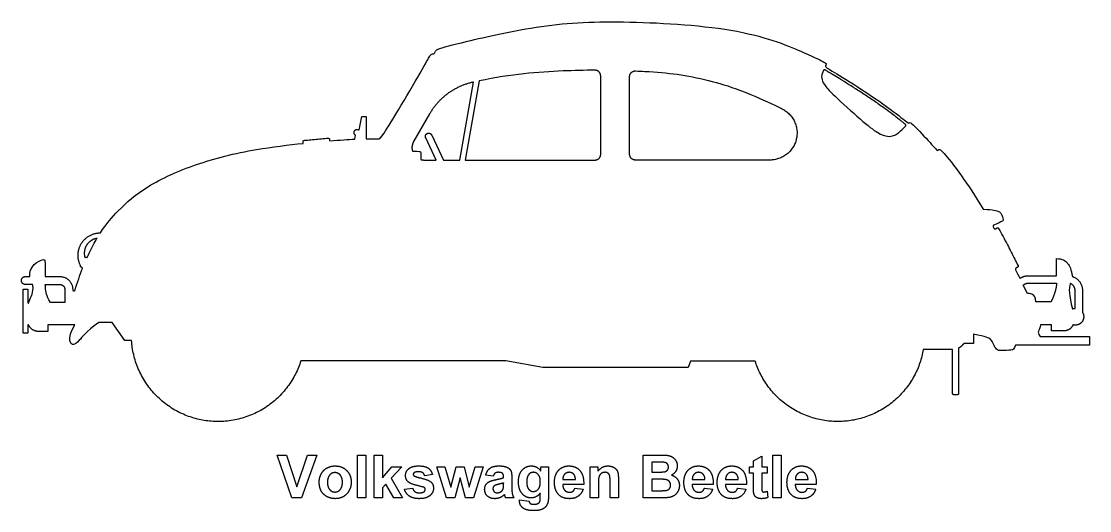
# Model space of a CAD drawing. Header units: millimetres. Extents: x -155 to 163, y -128 to 149.
# Drawn here: x 15.9 to 83.6, y -39.5 to -8.4 of the extents above; entities that cross this region are included whole.
import ezdxf

# ---------------------------------------------------------------- set-up
doc = ezdxf.new("R2010")
doc.units = ezdxf.units.MM
doc.header["$MEASUREMENT"] = 0
doc.layers.add('Layer 03', color=5, linetype='Continuous')

msp = doc.modelspace()

# ---------------------------------------------------------------- linework, layer by layer
at = {"layer": 'Layer 03'}
for p, q in [((52.62, -16.865), (52.62, -11.898)), ((54.454, -16.865), (54.454, -11.94)), ((43.69, -17.228), (44.561, -12.286)), ((44.918, -12.21), (44.033, -17.228)), ((37.318, -15.321), (37.494, -14.467)), ((37.494, -14.467), (37.757, -14.467)), ((37.757, -14.467), (37.757, -15.884)), ((41.781, -14.301), (40.767, -16.058)), ((33.771, -16.173), (33.759, -16.065)), ((35.429, -15.907), (35.438, -16.015)), ((37.035, -15.902), (37.082, -15.66)), ((42.188, -17.228), (41.532, -15.821)), ((41.912, -15.644), (42.651, -17.228)), ((41.442, -17.228), (42.188, -17.228)), ((42.651, -17.228), (43.69, -17.228)), ((44.033, -17.228), (52.257, -17.228)), ((63.348, -17.228), (54.817, -17.228)), ((77.639, -21.581), (77.732, -21.53)), ((20.045, -23.389), (20.085, -23.412)), ((81.505, -24.562), (81.505, -23.481)), ((19.796, -24.088), (19.683, -24.01)), ((79.034, -24.031), (78.94, -24.079)), ((16.165, -24.617), (16.459, -24.617)), ((17.422, -24.617), (18.362, -24.617)), ((79.177, -24.721), (79.183, -24.733)), ((79.72, -24.562), (81.505, -24.562)), ((79.72, -25.03), (81.505, -25.03)), ((16.029, -28.201), (16.029, -25.42)), ((16.029, -25.42), (16.322, -25.42)), ((16.624, -25.119), (16.165, -25.119)), ((16.322, -25.42), (16.322, -26.266)), ((17.43, -25.119), (18.362, -25.119)), ((18.664, -25.422), (18.664, -26.255)), ((19.166, -25.422), (19.166, -25.441)), ((79.663, -25.692), (79.398, -25.162)), ((82.676, -26.632), (82.676, -25.493)), ((83.144, -25.493), (83.144, -26.882)), ((18.664, -26.255), (17.752, -26.255)), ((81.158, -26.214), (80.198, -26.214)), ((16.322, -27.709), (16.322, -28.201)), ((19.305, -27.685), (17.593, -27.685)), ((17.593, -27.685), (17.593, -28.095)), ((21.661, -27.539), (20.812, -27.539)), ((22.466, -28.68), (21.661, -27.539)), ((81.178, -27.678), (80.484, -27.678)), ((81.178, -28.057), (81.178, -27.678)), ((16.322, -28.201), (16.029, -28.201)), ((17.593, -28.095), (16.993, -28.095)), ((76.242, -28.274), (76.242, -28.851)), ((80.457, -28.411), (83.6, -28.411)), ((81.992, -28.057), (81.178, -28.057)), ((83.6, -28.411), (83.6, -28.968)), ((22.897, -28.675), (22.466, -28.68)), ((76.242, -28.851), (75.632, -28.851)), ((83.6, -28.968), (78.9, -28.968)), ((74.92, -29.24), (73.059, -29.24)), ((74.92, -32.037), (74.92, -29.24)), ((75.287, -29.157), (75.287, -32.037)), ((46.605, -29.961), (33.62, -29.961)), ((48.945, -30.374), (46.605, -29.961)), ((58.161, -30.374), (48.945, -30.374)), ((58.304, -29.981), (58.161, -30.374)), ((62.409, -29.981), (58.304, -29.981)), ((75.211, -32.112), (74.996, -32.112)), ((33.058, -38.649), (32.119, -35.932)), ((32.119, -35.932), (32.71, -35.932)), ((32.71, -35.932), (33.377, -37.94)), ((33.377, -37.94), (34.044, -35.932)), ((34.634, -35.932), (33.66, -38.649)), ((34.044, -35.932), (34.634, -35.932)), ((37.217, -38.649), (37.217, -35.932)), ((37.217, -35.932), (37.74, -35.932)), ((37.74, -35.932), (37.74, -38.649)), ((38.263, -38.649), (38.263, -35.932)), ((38.263, -35.932), (38.786, -35.932)), ((38.786, -35.932), (38.786, -37.37)), ((55.31, -38.649), (55.31, -35.932)), ((55.31, -35.932), (56.405, -35.932)), ((56.178, -36.388), (55.867, -36.388)), ((55.867, -36.388), (55.867, -37.012)), ((62.298, -36.303), (62.821, -35.999)), ((62.298, -36.675), (62.298, -36.303)), ((62.821, -35.999), (62.821, -36.675)), ((63.53, -38.649), (63.53, -35.932)), ((63.53, -35.932), (64.053, -35.932)), ((64.053, -35.932), (64.053, -38.649)), ((38.786, -37.37), (39.385, -36.675)), ((40.027, -36.675), (39.348, -37.409)), ((39.385, -36.675), (40.027, -36.675)), ((41.959, -37.164), (41.47, -37.248)), ((42.86, -38.649), (42.229, -36.675)), ((42.229, -36.675), (42.742, -36.675)), ((42.742, -36.675), (43.116, -37.969)), ((43.116, -37.969), (43.466, -36.675)), ((43.466, -36.675), (43.973, -36.675)), ((43.973, -36.675), (44.297, -37.969)), ((44.297, -37.969), (44.672, -36.675)), ((45.183, -36.675), (44.554, -38.649)), ((44.672, -36.675), (45.183, -36.675)), ((45.808, -37.282), (45.335, -37.215)), ((48.829, -36.95), (48.829, -36.675)), ((48.829, -36.675), (49.318, -36.675)), ((49.318, -36.675), (49.318, -38.452)), ((51.951, -38.649), (51.951, -36.675)), ((51.951, -36.675), (52.441, -36.675)), ((52.441, -36.675), (52.441, -36.963)), ((55.867, -37.012), (56.222, -37.012)), ((62.045, -36.675), (62.298, -36.675)), ((62.045, -37.08), (62.045, -36.675)), ((62.298, -37.08), (62.045, -37.08)), ((62.298, -37.95), (62.298, -37.08)), ((62.821, -36.675), (63.175, -36.675)), ((63.175, -37.08), (62.821, -37.08)), ((62.821, -37.08), (62.821, -37.895)), ((63.175, -36.675), (63.175, -37.08)), ((39.012, -37.773), (38.786, -38.017)), ((39.504, -38.649), (39.012, -37.773)), ((39.348, -37.409), (40.061, -38.649)), ((43.723, -37.379), (43.378, -38.649)), ((44.058, -38.649), (43.723, -37.379)), ((46.466, -37.367), (46.466, -37.314)), ((46.466, -37.808), (46.466, -37.704)), ((46.989, -37.387), (46.989, -37.998)), ((51.546, -37.805), (50.213, -37.805)), ((50.222, -37.485), (51.023, -37.485)), ((52.475, -37.755), (52.475, -38.649)), ((53.217, -38.649), (53.217, -37.641)), ((53.74, -37.419), (53.74, -38.649)), ((56.318, -37.468), (55.867, -37.468)), ((55.867, -37.468), (55.867, -38.194)), ((59.749, -37.805), (58.416, -37.805)), ((58.425, -37.485), (59.226, -37.485)), ((61.859, -37.805), (60.526, -37.805)), ((60.535, -37.485), (61.336, -37.485)), ((66.281, -37.805), (64.948, -37.805)), ((64.957, -37.485), (65.758, -37.485)), ((38.786, -38.017), (38.786, -38.649)), ((40.187, -38.092), (40.71, -38.025)), ((48.795, -38.627), (48.795, -38.343)), ((50.989, -38.025), (51.513, -38.092)), ((55.867, -38.194), (56.384, -38.194)), ((59.192, -38.025), (59.715, -38.092)), ((61.302, -38.025), (61.825, -38.092)), ((63.167, -38.228), (63.209, -38.624)), ((65.724, -38.025), (66.247, -38.092)), ((33.66, -38.649), (33.058, -38.649)), ((37.74, -38.649), (37.217, -38.649)), ((38.786, -38.649), (38.263, -38.649)), ((40.061, -38.649), (39.504, -38.649)), ((43.378, -38.649), (42.86, -38.649)), ((44.554, -38.649), (44.058, -38.649)), ((47.124, -38.649), (46.601, -38.649)), ((47.479, -38.784), (48.086, -38.852)), ((52.475, -38.649), (51.951, -38.649)), ((53.74, -38.649), (53.217, -38.649)), ((56.243, -38.649), (55.31, -38.649)), ((64.053, -38.649), (63.53, -38.649))]:
    msp.add_line(p, q, dxfattribs=at)
for points, knots in [([(37.757, -15.884), (38.062, -15.883), (38.61, -15.9), (38.717, -15.836), (39.92, -13.891), (41.517, -11.13), (41.858, -10.49), (41.998, -10.503), (42.106, -10.477), (42.17, -10.267), (42.335, -10.172), (43.46, -9.854), (48.922, -8.58), (54.011, -8.361), (61.874, -8.855), (66.007, -10.622), (66.909, -11.081), (66.925, -11.143), (66.847, -11.29), (66.894, -11.368), (68.151, -12.097), (70.68, -13.744), (72.098, -14.892), (72.154, -14.903), (72.199, -14.813), (72.402, -14.97), (73.799, -16.44), (73.946, -16.676), (74.036, -16.541), (74.204, -16.564), (75.353, -17.991), (76.347, -19.506), (76.826, -20.309)], [18676.018165, 18676.018165, 18676.018165, 18676.018165, 18680.620701, 18687.189888, 18693.759075, 18700.328262, 18706.897449, 18713.466636, 18720.035823, 18726.605011, 18733.174198, 18739.743385, 18746.312572, 18752.881759, 18759.450946, 18766.020133, 18772.58932, 18779.158507, 18785.727694, 18792.296881, 18798.866068, 18805.435255, 18812.004443, 18818.57363, 18825.142817, 18831.712004, 18838.281191, 18844.850378, 18851.419565, 18857.988752, 18864.557939, 18870.210148, 18870.210148, 18870.210148, 18870.210148]), ([(52.255, -11.535), (51.599, -11.539), (49.337, -11.589), (46.983, -11.781), (44.918, -12.21)], [751.589043, 751.589043, 751.589043, 751.589043, 758.184836, 773.632613, 773.632613, 773.632613, 773.632613]), ([(54.832, -11.577), (55.032, -11.586), (56.755, -11.668), (59.056, -11.953), (62.095, -12.964), (64.12, -13.987)], [908.921092, 908.921092, 908.921092, 908.921092, 911.236673, 929.326629, 945.07796, 945.07796, 945.07796, 945.07796]), ([(66.739, -11.544), (66.608, -11.758), (66.612, -12.076), (66.73, -12.4), (67.22, -12.984), (69.214, -14.779), (70.245, -15.606), (70.825, -15.752), (71.182, -15.709), (71.588, -15.46), (71.933, -15.071)], [371.851204, 371.851204, 371.851204, 371.851204, 374.766395, 377.9934, 381.220405, 384.44741, 387.674415, 390.90142, 394.128425, 397.194696, 397.194696, 397.194696, 397.194696]), ([(71.922, -14.96), (71.911, -14.952), (71.87, -14.921), (71.803, -14.869), (71.686, -14.777), (71.472, -14.607), (71.117, -14.33), (70.706, -14.024), (70.317, -13.746), (69.985, -13.516), (69.54, -13.215), (68.986, -12.851), (68.358, -12.449), (67.819, -12.115), (67.422, -11.875), (67.171, -11.725), (67.026, -11.637), (66.94, -11.583), (66.884, -11.546), (66.86, -11.53), (66.848, -11.522), (66.847, -11.521)], [397.609292, 397.609292, 397.609292, 397.609292, 397.739974, 398.121544, 398.453948, 399.208639, 400.836592, 402.917766, 404.288282, 405.575841, 406.916218, 409.619961, 412.142758, 414.309483, 415.904881, 416.740014, 417.206038, 417.594729, 417.743082, 417.873076, 417.882708, 417.882708, 417.882708, 417.882708]), ([(20.924, -21.845), (21.298, -21.261), (22.111, -20.34), (23.725, -18.878), (26.906, -17.441), (30.265, -16.581), (32.841, -16.27), (33.771, -16.173)], [18624.245366, 18624.245366, 18624.245366, 18624.245366, 18629.366092, 18635.935279, 18642.504466, 18649.073653, 18653.580887, 18653.580887, 18653.580887, 18653.580887]), ([(33.827, -15.982), (33.898, -15.974), (34.262, -15.937), (34.769, -15.889), (35.204, -15.85), (35.347, -15.838)], [18654.333165, 18654.333165, 18654.333165, 18654.333165, 18655.039907, 18657.963475, 18659.378243, 18659.378243, 18659.378243, 18659.378243]), ([(76.89, -20.346), (77.49, -20.36), (77.933, -20.514), (77.97, -20.579), (78.171, -21.053), (78.12, -21.104), (77.524, -21.354)], [18870.462446, 18870.462446, 18870.462446, 18870.462446, 18872.489566, 18874.562987, 18876.636408, 18878.626619, 18878.626619, 18878.626619, 18878.626619]), ([(77.835, -21.561), (78.024, -21.907), (78.369, -22.559), (78.775, -23.351), (78.999, -23.793), (79.068, -23.93)], [18880.365533, 18880.365533, 18880.365533, 18880.365533, 18884.278583, 18887.67617, 18889.191106, 18889.191106, 18889.191106, 18889.191106]), ([(20.085, -23.412), (20.257, -23.034), (20.47, -22.614), (20.673, -22.258), (20.709, -22.195)], [69.686466, 69.686466, 69.686466, 69.686466, 71.889982, 72.373429, 72.373429, 72.373429, 72.373429]), ([(16.459, -24.617), (16.447, -24.557), (16.423, -24.315), (16.661, -23.805), (17.33, -23.493), (17.422, -23.558), (17.422, -24.088), (17.422, -24.518), (17.422, -24.617)], [18593.31233, 18593.31233, 18593.31233, 18593.31233, 18594.069547, 18596.264162, 18598.458777, 18600.653392, 18602.848006, 18603.483251, 18603.483251, 18603.483251, 18603.483251]), ([(81.505, -23.481), (81.864, -23.481), (82.247, -23.702), (82.43, -24.175), (82.513, -24.612)], [18902.342049, 18902.342049, 18902.342049, 18902.342049, 18905.42344, 18908.282194, 18908.282194, 18908.282194, 18908.282194]), ([(16.381, -26.275), (16.426, -26.131), (16.594, -25.748), (16.68, -25.429), (16.646, -25.203), (16.624, -25.119)], [18583.515895, 18583.515895, 18583.515895, 18583.515895, 18584.746576, 18586.941191, 18588.213474, 18588.213474, 18588.213474, 18588.213474]), ([(17.752, -26.255), (17.488, -25.798), (17.448, -25.569), (17.432, -25.19), (17.43, -25.119)], [119.340759, 119.340759, 119.340759, 119.340759, 121.535374, 122.015526, 122.015526, 122.015526, 122.015526]), ([(80.198, -26.214), (80.171, -25.906), (80.042, -25.752), (79.832, -25.687), (79.663, -25.692)], [-80.406685, -80.406685, -80.406685, -80.406685, -78.758653, -77.351401, -77.351401, -77.351401, -77.351401])]:
    msp.add_open_spline(points, degree=3, knots=knots, dxfattribs=at)
for points, weights, knots in [([(52.62, -11.898), (52.62, -11.747), (52.513, -11.64), (52.406, -11.534), (52.255, -11.535)], [1, 0.923284657422, 1, 0.923284657422, 1], [749.69664, 749.69664, 749.69664, 750.642842, 750.642842, 751.589043, 751.589043, 751.589043]), ([(54.454, -11.94), (54.454, -11.785), (54.566, -11.678), (54.677, -11.571), (54.832, -11.577)], [1, 0.919891173261, 1, 0.919891173261, 1], [906.986724, 906.986724, 906.986724, 907.953908, 907.953908, 908.921092, 908.921092, 908.921092]), ([(66.847, -11.521), (66.821, -11.502), (66.788, -11.509), (66.756, -11.515), (66.739, -11.544)], [1, 0.916753817254, 1, 0.916753817254, 1], [371.4402844, 371.4402844, 371.4402844, 371.6457443, 371.6457443, 371.8512042, 371.8512042, 371.8512042]), ([(64.12, -13.987), (65.328, -14.596), (65.014, -15.912), (64.701, -17.228), (63.348, -17.228)], [1, 0.784746322031, 1, 0.784746322031, 1], [945.07796, 945.07796, 945.07796, 952.644869, 952.644869, 960.211779, 960.211779, 960.211779]), ([(37.082, -15.66), (37.01, -15.611), (36.993, -15.526), (36.977, -15.441), (37.027, -15.37), (37.077, -15.298), (37.162, -15.284), (37.248, -15.27), (37.318, -15.321)], [1, 0.921838401194, 1, 0.921838401194, 1, 0.921838401194, 1, 0.921838401194, 1], [18665.416167, 18665.416167, 18665.416167, 18665.959571, 18665.959571, 18666.502974, 18666.502974, 18667.046378, 18667.046378, 18667.589782, 18667.589782, 18667.589782]), ([(41.532, -15.821), (41.495, -15.742), (41.525, -15.661), (41.555, -15.579), (41.633, -15.542), (41.712, -15.505), (41.794, -15.535), (41.875, -15.565), (41.912, -15.644)], [1, 0.923879495226, 1, 0.923879495226, 1, 0.923879495226, 1, 0.923879495226, 1], [611.003691, 611.003691, 611.003691, 611.548442, 611.548442, 612.093194, 612.093194, 612.637945, 612.637945, 613.182696, 613.182696, 613.182696]), ([(71.933, -15.071), (71.955, -15.046), (71.952, -15.013), (71.949, -14.98), (71.922, -14.96)], [1, 0.91527913132, 1, 0.91527913132, 1], [397.1946964, 397.1946964, 397.1946964, 397.4019944, 397.4019944, 397.6092924, 397.6092924, 397.6092924]), ([(33.759, -16.065), (33.756, -16.033), (33.776, -16.009), (33.796, -15.985), (33.827, -15.982)], [1, 0.923782319685, 1, 0.923782319685, 1], [18653.9402124, 18653.9402124, 18653.9402124, 18654.1366889, 18654.1366889, 18654.3331654, 18654.3331654, 18654.3331654]), ([(35.347, -15.838), (35.378, -15.835), (35.402, -15.855), (35.426, -15.875), (35.429, -15.907)], [1, 0.923804401831, 1, 0.923804401831, 1], [18659.3782434, 18659.3782434, 18659.3782434, 18659.5746911, 18659.5746911, 18659.7711388, 18659.7711388, 18659.7711388]), ([(77.524, -21.354), (77.492, -21.367), (77.481, -21.399), (77.47, -21.43), (77.487, -21.46)], [1, 0.913194092982, 1, 0.913194092982, 1], [18878.6266191, 18878.6266191, 18878.6266191, 18878.8364901, 18878.8364901, 18879.0463611, 18879.0463611, 18879.0463611]), ([(77.732, -21.53), (77.76, -21.515), (77.79, -21.524), (77.82, -21.533), (77.835, -21.561)], [1, 0.923732040696, 1, 0.923732040696, 1], [18879.9724489, 18879.9724489, 18879.9724489, 18880.1689911, 18880.1689911, 18880.3655333, 18880.3655333, 18880.3655333]), ([(19.66, -23.91), (19.297, -23.202), (19.712, -22.523), (20.128, -21.844), (20.924, -21.845)], [1, 0.872079387061, 1, 0.872079387061, 1], [18614.658104, 18614.658104, 18614.658104, 18619.451735, 18619.451735, 18624.245366, 18624.245366, 18624.245366]), ([(20.709, -22.195), (20.278, -22.261), (20.046, -22.63), (19.813, -23), (19.942, -23.417)], [1, 0.909028008012, 1, 0.909028008012, 1], [63.73083, 63.73083, 63.73083, 66.435811, 66.435811, 69.140792, 69.140792, 69.140792]), ([(19.942, -23.417), (19.957, -23.39), (19.988, -23.381), (20.018, -23.373), (20.045, -23.389)], [1, 0.923235257814, 1, 0.923235257814, 1], [69.1407915, 69.1407915, 69.1407915, 69.3379811, 69.3379811, 69.5351708, 69.5351708, 69.5351708]), ([(79.068, -23.93), (79.082, -23.958), (79.072, -23.987), (79.062, -24.017), (79.034, -24.031)], [1, 0.92383918617, 1, 0.92383918617, 1], [18889.1911061, 18889.1911061, 18889.1911061, 18889.3875083, 18889.3875083, 18889.5839106, 18889.5839106, 18889.5839106]), ([(16.165, -25.119), (15.914, -25.119), (15.914, -24.868), (15.914, -24.617), (16.165, -24.617)], [1, 0.707106781198, 1, 0.707106781198, 1], [18589.732445, 18589.732445, 18589.732445, 18591.036139, 18591.036139, 18592.339832, 18592.339832, 18592.339832]), ([(19.166, -25.441), (19.166, -25.506), (19.231, -25.516), (19.296, -25.525), (19.315, -25.463)], [1, 0.756750812038, 1, 0.756750812038, 1], [18610.8281071, 18610.8281071, 18610.8281071, 18611.1843411, 18611.1843411, 18611.5405751, 18611.5405751, 18611.5405751]), ([(16.322, -26.266), (16.322, -26.292), (16.348, -26.296), (16.374, -26.3), (16.381, -26.275)], [1, 0.757825809504, 1, 0.757825809504, 1], [18583.2315659, 18583.2315659, 18583.2315659, 18583.3737303, 18583.3737303, 18583.5158947, 18583.5158947, 18583.5158947]), ([(83.144, -26.882), (83.339, -27.194), (83.117, -27.487), (82.894, -27.78), (82.541, -27.676)], [1, 0.823034643642, 1, 0.823034643642, 1], [18916.69402, 18916.69402, 18916.69402, 18918.822353, 18918.822353, 18920.950686, 18920.950686, 18920.950686]), ([(16.38, -27.697), (16.37, -27.674), (16.346, -27.68), (16.322, -27.685), (16.322, -27.709)], [1, 0.777101852866, 1, 0.777101852866, 1], [18567.4181167, 18567.4181167, 18567.4181167, 18567.5542664, 18567.5542664, 18567.6904161, 18567.6904161, 18567.6904161]), ([(33.62, -29.961), (32.253, -34.313), (27.725, -33.77), (23.196, -33.226), (22.897, -28.675)], [1, 0.769374378681, 1, 0.769374378681, 1], [18484.424896, 18484.424896, 18484.424896, 18509.584096, 18509.584096, 18534.743296, 18534.743296, 18534.743296]), ([(73.059, -29.24), (72.332, -33.496), (68.025, -33.795), (63.718, -34.095), (62.409, -29.981)], [1, 0.786257600335, 1, 0.786257600335, 1], [18361.495449, 18361.495449, 18361.495449, 18374.877521, 18374.877521, 18388.259593, 18388.259593, 18388.259593])]:
    msp.add_rational_spline(points, weights, degree=2, knots=knots, dxfattribs=at)
for points, weights in [([(44.521, -12.295), (42.709, -12.694), (41.781, -14.301)], [1, 0.915064928867, 1]), ([(40.767, -16.058), (40.598, -16.351), (40.696, -16.674)], [1, 0.917549438016, 1]), ([(52.257, -17.228), (52.62, -17.228), (52.62, -16.865)], [1, 0.707106781187, 1]), ([(54.817, -17.228), (54.454, -17.228), (54.454, -16.865)], [1, 0.707106781187, 1]), ([(41.226, -17.198), (41.332, -17.228), (41.442, -17.228)], [1, 0.990181597473, 1]), ([(76.826, -20.309), (76.848, -20.345), (76.89, -20.346)], [1, 0.875370565057, 1]), ([(77.537, -21.551), (77.573, -21.617), (77.639, -21.581)], [1, 0.707681681992, 1]), ([(19.683, -24.01), (19.626, -23.97), (19.66, -23.91)], [1, 0.737035087119, 1]), ([(78.94, -24.079), (78.872, -24.113), (78.906, -24.181)], [1, 0.707248845062, 1]), ([(18.362, -24.617), (19.166, -24.617), (19.166, -25.422)], [1, 0.707106781187, 1]), ([(79.183, -24.733), (79.425, -24.562), (79.72, -24.562)], [1, 0.953038554333, 1]), ([(79.398, -25.162), (79.532, -25.03), (79.72, -25.03)], [1, 0.926354253754, 1]), ([(82.513, -24.612), (83.144, -24.827), (83.144, -25.493)], [1, 0.813018235152, 1]), ([(18.362, -25.119), (18.664, -25.119), (18.664, -25.422)], [1, 0.707106781187, 1]), ([(82.676, -25.493), (82.676, -25.169), (82.372, -25.058)], [1, 0.819144928191, 1]), ([(82.511, -26.663), (82.591, -26.634), (82.676, -26.632)], [1, 0.987506664898, 1]), ([(16.993, -28.095), (16.557, -28.095), (16.38, -27.697)], [1, 0.838594216334, 1]), ([(82.541, -27.676), (82.399, -28.057), (81.992, -28.057)], [1, 0.821508339239, 1]), ([(75.632, -28.851), (75.503, -29.053), (75.287, -29.157)], [1, 0.96219886051, 1]), ([(74.996, -32.112), (74.92, -32.112), (74.92, -32.037)], [1, 0.707106781187, 1]), ([(75.287, -32.037), (75.287, -32.112), (75.211, -32.112)], [1, 0.707106781187, 1])]:
    msp.add_rational_spline(points, weights, degree=2, dxfattribs=at)
for points, degree in [([(44.561, -12.286), (44.548, -12.289), (44.534, -12.292), (44.521, -12.295)], 3), ([(35.438, -16.015), (36.126, -15.956), (36.629, -15.921), (37.035, -15.902)], 3), ([(40.696, -16.674), (41.145, -16.674), (41.237, -16.683), (41.226, -16.807), (41.226, -17.198)], 3), ([(77.487, -21.46), (77.503, -21.49), (77.52, -21.521), (77.537, -21.551)], 3), ([(19.315, -25.463), (19.459, -24.98), (19.623, -24.519), (19.796, -24.088)], 3), ([(78.906, -24.181), (78.993, -24.353), (79.083, -24.533), (79.177, -24.721)], 3), ([(81.505, -25.03), (81.505, -25.46), (81.158, -26.214)], 2), ([(82.372, -25.058), (82.263, -25.358), (82.295, -25.816), (82.511, -26.663)], 3), ([(20.812, -27.539), (19.985, -28.138), (19.528, -28.789), (19.19, -28.985), (18.983, -28.84), (18.937, -28.322), (19.305, -27.685)], 3), ([(80.484, -27.678), (80.484, -27.875), (80.299, -28.138), (80.343, -28.214), (80.457, -28.411)], 3), ([(78.9, -28.968), (78.817, -29.227), (78.706, -29.283), (77.947, -29.329), (77.698, -29.283), (77.503, -28.894), (77.374, -28.58), (77.059, -28.432), (76.242, -28.274)], 3), ([(56.641, -36.397), (56.56, -36.388), (56.178, -36.388)], 2), ([(56.405, -35.932), (56.731, -35.932), (56.89, -35.959)], 2), ([(56.845, -36.492), (56.776, -36.413), (56.641, -36.397)], 2), ([(56.914, -36.695), (56.914, -36.57), (56.845, -36.492)], 2), ([(56.89, -35.959), (57.05, -35.986), (57.176, -36.071)], 2), ([(57.176, -36.071), (57.302, -36.156), (57.386, -36.298)], 2), ([(57.386, -36.298), (57.471, -36.44), (57.471, -36.617)], 2), ([(34.786, -37.634), (34.786, -37.372), (34.914, -37.127)], 2), ([(34.914, -37.127), (35.041, -36.882), (35.275, -36.753)], 2), ([(35.275, -36.753), (35.509, -36.624), (35.797, -36.624)], 2), ([(35.446, -37.205), (35.309, -37.363), (35.309, -37.662)], 2), ([(35.783, -37.046), (35.583, -37.046), (35.446, -37.205)], 2), ([(36.119, -37.205), (35.983, -37.046), (35.783, -37.046)], 2), ([(35.797, -36.624), (36.242, -36.624), (36.527, -36.917)], 2), ([(36.255, -37.658), (36.255, -37.363), (36.119, -37.205)], 2), ([(36.527, -36.917), (36.812, -37.209), (36.812, -37.656)], 2), ([(40.255, -37.235), (40.255, -36.976), (40.457, -36.8)], 2), ([(40.457, -36.8), (40.66, -36.624), (41.086, -36.624)], 2), ([(40.804, -37.054), (40.744, -37.095), (40.744, -37.162)], 2), ([(40.744, -37.162), (40.744, -37.218), (40.796, -37.258)], 2), ([(41.099, -36.995), (40.893, -36.995), (40.804, -37.054)], 2), ([(41.086, -36.624), (41.491, -36.624), (41.688, -36.76)], 2), ([(41.35, -37.061), (41.262, -36.995), (41.099, -36.995)], 2), ([(41.47, -37.248), (41.438, -37.126), (41.35, -37.061)], 2), ([(41.688, -36.76), (41.885, -36.897), (41.959, -37.164)], 2), ([(45.335, -37.215), (45.413, -36.914), (45.605, -36.769)], 2), ([(45.605, -36.769), (45.797, -36.624), (46.174, -36.624)], 2), ([(45.927, -37.085), (45.853, -37.141), (45.808, -37.282)], 2), ([(46.132, -37.029), (46, -37.029), (45.927, -37.085)], 2), ([(46.396, -37.094), (46.326, -37.029), (46.132, -37.029)], 2), ([(46.174, -36.624), (46.517, -36.624), (46.685, -36.707)], 2), ([(46.466, -37.314), (46.466, -37.16), (46.396, -37.094)], 2), ([(46.685, -36.707), (46.852, -36.79), (46.921, -36.918)], 2), ([(46.921, -36.918), (46.989, -37.045), (46.989, -37.387)], 2), ([(47.411, -37.648), (47.411, -37.15), (47.646, -36.887)], 2), ([(47.646, -36.887), (47.882, -36.624), (48.232, -36.624)], 2), ([(48.054, -37.177), (47.934, -37.325), (47.934, -37.629)], 2), ([(48.357, -37.029), (48.173, -37.029), (48.054, -37.177)], 2), ([(48.232, -36.624), (48.593, -36.624), (48.829, -36.95)], 2), ([(48.671, -37.18), (48.547, -37.029), (48.357, -37.029)], 2), ([(48.795, -37.642), (48.795, -37.331), (48.671, -37.18)], 2), ([(49.69, -37.677), (49.69, -37.183), (49.948, -36.903)], 2), ([(49.948, -36.903), (50.206, -36.624), (50.601, -36.624)], 2), ([(50.335, -37.152), (50.22, -37.274), (50.222, -37.485)], 2), ([(50.625, -37.029), (50.449, -37.029), (50.335, -37.152)], 2), ([(50.601, -36.624), (51.045, -36.624), (51.301, -36.915)], 2), ([(50.903, -37.145), (50.789, -37.029), (50.625, -37.029)], 2), ([(51.023, -37.485), (51.017, -37.261), (50.903, -37.145)], 2), ([(51.301, -36.915), (51.557, -37.205), (51.546, -37.805)], 2), ([(52.441, -36.963), (52.696, -36.624), (53.084, -36.624)], 2), ([(52.659, -37.103), (52.553, -37.178), (52.514, -37.301)], 2), ([(52.899, -37.029), (52.765, -37.029), (52.659, -37.103)], 2), ([(53.077, -37.081), (53.003, -37.029), (52.899, -37.029)], 2), ([(53.184, -37.227), (53.151, -37.133), (53.077, -37.081)], 2), ([(53.084, -36.624), (53.255, -36.624), (53.397, -36.686)], 2), ([(53.217, -37.641), (53.217, -37.321), (53.184, -37.227)], 2), ([(53.397, -36.686), (53.538, -36.749), (53.611, -36.846)], 2), ([(53.611, -36.846), (53.684, -36.943), (53.712, -37.066)], 2), ([(53.712, -37.066), (53.74, -37.189), (53.74, -37.419)], 2), ([(56.222, -37.012), (56.539, -37.012), (56.615, -37.003)], 2), ([(56.615, -37.003), (56.754, -36.986), (56.834, -36.906)], 2), ([(56.834, -36.906), (56.914, -36.826), (56.914, -36.695)], 2), ([(57.371, -36.967), (57.27, -37.127), (57.099, -37.207)], 2), ([(57.099, -37.207), (57.343, -37.279), (57.474, -37.453)], 2), ([(57.471, -36.617), (57.471, -36.807), (57.371, -36.967)], 2), ([(57.893, -37.677), (57.893, -37.183), (58.151, -36.903)], 2), ([(58.151, -36.903), (58.409, -36.624), (58.804, -36.624)], 2), ([(58.538, -37.152), (58.423, -37.274), (58.425, -37.485)], 2), ([(58.827, -37.029), (58.652, -37.029), (58.538, -37.152)], 2), ([(58.804, -36.624), (59.248, -36.624), (59.504, -36.915)], 2), ([(59.106, -37.145), (58.991, -37.029), (58.827, -37.029)], 2), ([(59.226, -37.485), (59.22, -37.261), (59.106, -37.145)], 2), ([(59.504, -36.915), (59.76, -37.205), (59.749, -37.805)], 2), ([(60.002, -37.677), (60.002, -37.183), (60.261, -36.903)], 2), ([(60.261, -36.903), (60.519, -36.624), (60.914, -36.624)], 2), ([(60.647, -37.152), (60.533, -37.274), (60.535, -37.485)], 2), ([(60.937, -37.029), (60.762, -37.029), (60.647, -37.152)], 2), ([(60.914, -36.624), (61.357, -36.624), (61.614, -36.915)], 2), ([(61.216, -37.145), (61.101, -37.029), (60.937, -37.029)], 2), ([(61.336, -37.485), (61.33, -37.261), (61.216, -37.145)], 2), ([(61.614, -36.915), (61.87, -37.205), (61.859, -37.805)], 2), ([(64.424, -37.677), (64.424, -37.183), (64.683, -36.903)], 2), ([(64.683, -36.903), (64.941, -36.624), (65.336, -36.624)], 2), ([(65.07, -37.152), (64.955, -37.274), (64.957, -37.485)], 2), ([(65.359, -37.029), (65.184, -37.029), (65.07, -37.152)], 2), ([(65.336, -36.624), (65.779, -36.624), (66.036, -36.915)], 2), ([(65.638, -37.145), (65.523, -37.029), (65.359, -37.029)], 2), ([(65.758, -37.485), (65.752, -37.261), (65.638, -37.145)], 2), ([(66.036, -36.915), (66.292, -37.205), (66.281, -37.805)], 2), ([(34.914, -38.215), (34.786, -37.976), (34.786, -37.634)], 2), ([(35.309, -37.662), (35.309, -37.96), (35.446, -38.119)], 2), ([(36.119, -38.119), (36.255, -37.96), (36.255, -37.658)], 2), ([(36.812, -37.656), (36.812, -38.107), (36.524, -38.404)], 2), ([(40.489, -37.683), (40.255, -37.522), (40.255, -37.235)], 2), ([(41.291, -37.941), (40.659, -37.799), (40.489, -37.683)], 2), ([(40.796, -37.258), (40.867, -37.311), (41.283, -37.408)], 2), ([(41.283, -37.408), (41.699, -37.504), (41.864, -37.642)], 2), ([(41.864, -37.642), (42.027, -37.783), (42.027, -38.034)], 2), ([(45.268, -38.116), (45.268, -37.949), (45.346, -37.818)], 2), ([(45.346, -37.818), (45.424, -37.686), (45.564, -37.617)], 2), ([(45.564, -37.617), (45.705, -37.547), (45.97, -37.495)], 2), ([(45.889, -37.875), (45.791, -37.948), (45.791, -38.059)], 2), ([(46.161, -37.784), (45.953, -37.83), (45.889, -37.875)], 2), ([(45.97, -37.495), (46.328, -37.426), (46.466, -37.367)], 2), ([(46.466, -37.704), (46.37, -37.738), (46.161, -37.784)], 2), ([(46.446, -38.063), (46.466, -37.996), (46.466, -37.808)], 2), ([(47.591, -38.312), (47.411, -38.045), (47.411, -37.648)], 2), ([(47.934, -37.629), (47.934, -37.948), (48.054, -38.096)], 2), ([(48.666, -38.092), (48.795, -37.94), (48.795, -37.642)], 2), ([(49.886, -38.361), (49.69, -38.09), (49.69, -37.677)], 2), ([(50.213, -37.805), (50.219, -38.037), (50.342, -38.166)], 2), ([(52.514, -37.301), (52.475, -37.423), (52.475, -37.755)], 2), ([(56.814, -37.507), (56.699, -37.468), (56.318, -37.468)], 2), ([(56.988, -37.631), (56.928, -37.546), (56.814, -37.507)], 2), ([(56.97, -38.069), (57.049, -37.983), (57.049, -37.838)], 2), ([(57.049, -37.838), (57.049, -37.716), (56.988, -37.631)], 2), ([(57.474, -37.453), (57.606, -37.627), (57.606, -37.862)], 2), ([(57.606, -37.862), (57.606, -38.047), (57.519, -38.222)], 2), ([(58.088, -38.361), (57.893, -38.09), (57.893, -37.677)], 2), ([(58.416, -37.805), (58.422, -38.037), (58.545, -38.166)], 2), ([(60.198, -38.361), (60.002, -38.09), (60.002, -37.677)], 2), ([(60.526, -37.805), (60.531, -38.037), (60.655, -38.166)], 2), ([(62.821, -37.895), (62.821, -38.143), (62.831, -38.184)], 2), ([(64.62, -38.361), (64.424, -38.09), (64.424, -37.677)], 2), ([(64.948, -37.805), (64.953, -38.037), (65.077, -38.166)], 2), ([(35.286, -38.577), (35.041, -38.453), (34.914, -38.215)], 2), ([(35.801, -38.7), (35.531, -38.7), (35.286, -38.577)], 2), ([(35.446, -38.119), (35.583, -38.278), (35.783, -38.278)], 2), ([(35.783, -38.278), (35.983, -38.278), (36.119, -38.119)], 2), ([(36.524, -38.404), (36.237, -38.7), (35.801, -38.7)], 2), ([(40.494, -38.536), (40.259, -38.373), (40.187, -38.092)], 2), ([(41.131, -38.7), (40.729, -38.7), (40.494, -38.536)], 2), ([(40.71, -38.025), (40.744, -38.174), (40.846, -38.251)], 2), ([(40.846, -38.251), (40.948, -38.329), (41.131, -38.329)], 2), ([(41.131, -38.329), (41.333, -38.329), (41.435, -38.253)], 2), ([(41.801, -38.504), (41.574, -38.7), (41.131, -38.7)], 2), ([(41.467, -38.011), (41.428, -37.973), (41.291, -37.941)], 2), ([(41.435, -38.253), (41.504, -38.2), (41.504, -38.111)], 2), ([(41.504, -38.111), (41.504, -38.051), (41.467, -38.011)], 2), ([(42.027, -38.034), (42.027, -38.307), (41.801, -38.504)], 2), ([(45.443, -38.534), (45.268, -38.369), (45.268, -38.116)], 2), ([(45.922, -38.7), (45.618, -38.7), (45.443, -38.534)], 2), ([(45.791, -38.059), (45.791, -38.169), (45.869, -38.249)], 2), ([(45.869, -38.249), (45.947, -38.329), (46.069, -38.329)], 2), ([(46.069, -38.329), (46.204, -38.329), (46.327, -38.236)], 2), ([(46.532, -38.435), (46.399, -38.568), (46.247, -38.634)], 2), ([(46.327, -38.236), (46.418, -38.165), (46.446, -38.063)], 2), ([(46.551, -38.496), (46.538, -38.45), (46.532, -38.435)], 2), ([(46.601, -38.649), (46.581, -38.598), (46.551, -38.496)], 2), ([(46.989, -37.998), (46.989, -38.26), (47.018, -38.384)], 2), ([(47.018, -38.384), (47.046, -38.508), (47.124, -38.649)], 2), ([(48.212, -38.649), (47.82, -38.649), (47.591, -38.312)], 2), ([(48.054, -38.096), (48.173, -38.244), (48.348, -38.244)], 2), ([(48.795, -38.343), (48.563, -38.649), (48.212, -38.649)], 2), ([(48.348, -38.244), (48.536, -38.244), (48.666, -38.092)], 2), ([(49.318, -38.452), (49.318, -38.803), (49.261, -38.976)], 2), ([(50.65, -38.7), (50.134, -38.7), (49.886, -38.361)], 2), ([(50.342, -38.166), (50.465, -38.295), (50.65, -38.295)], 2), ([(50.65, -38.295), (50.775, -38.295), (50.86, -38.231)], 2), ([(51.194, -38.545), (50.977, -38.7), (50.65, -38.7)], 2), ([(50.86, -38.231), (50.946, -38.167), (50.989, -38.025)], 2), ([(51.513, -38.092), (51.412, -38.389), (51.194, -38.545)], 2), ([(56.384, -38.194), (56.686, -38.194), (56.768, -38.177)], 2), ([(56.768, -38.177), (56.892, -38.155), (56.97, -38.069)], 2), ([(57.281, -38.502), (57.131, -38.607), (56.91, -38.631)], 2), ([(57.519, -38.222), (57.432, -38.397), (57.281, -38.502)], 2), ([(58.853, -38.7), (58.337, -38.7), (58.088, -38.361)], 2), ([(58.545, -38.166), (58.668, -38.295), (58.852, -38.295)], 2), ([(58.852, -38.295), (58.978, -38.295), (59.063, -38.231)], 2), ([(59.397, -38.545), (59.18, -38.7), (58.853, -38.7)], 2), ([(59.063, -38.231), (59.148, -38.167), (59.192, -38.025)], 2), ([(59.715, -38.092), (59.615, -38.389), (59.397, -38.545)], 2), ([(60.963, -38.7), (60.446, -38.7), (60.198, -38.361)], 2), ([(60.655, -38.166), (60.778, -38.295), (60.962, -38.295)], 2), ([(60.962, -38.295), (61.088, -38.295), (61.173, -38.231)], 2), ([(61.507, -38.545), (61.29, -38.7), (60.963, -38.7)], 2), ([(61.173, -38.231), (61.258, -38.167), (61.302, -38.025)], 2), ([(61.825, -38.092), (61.724, -38.389), (61.507, -38.545)], 2), ([(62.314, -38.322), (62.298, -38.23), (62.298, -37.95)], 2), ([(62.387, -38.528), (62.334, -38.452), (62.314, -38.322)], 2), ([(62.551, -38.652), (62.439, -38.604), (62.387, -38.528)], 2), ([(62.831, -38.184), (62.841, -38.225), (62.876, -38.251)], 2), ([(62.876, -38.251), (62.911, -38.278), (62.962, -38.278)], 2), ([(62.962, -38.278), (63.033, -38.278), (63.167, -38.228)], 2), ([(65.385, -38.7), (64.869, -38.7), (64.62, -38.361)], 2), ([(65.077, -38.166), (65.2, -38.295), (65.384, -38.295)], 2), ([(65.384, -38.295), (65.51, -38.295), (65.595, -38.231)], 2), ([(65.929, -38.545), (65.712, -38.7), (65.385, -38.7)], 2), ([(65.595, -38.231), (65.68, -38.167), (65.724, -38.025)], 2), ([(66.247, -38.092), (66.147, -38.389), (65.929, -38.545)], 2), ([(46.247, -38.634), (46.095, -38.7), (45.922, -38.7)], 2), ([(47.477, -38.848), (47.477, -38.822), (47.479, -38.784)], 2), ([(47.685, -39.286), (47.477, -39.113), (47.477, -38.848)], 2), ([(48.086, -38.852), (48.1, -38.958), (48.152, -38.998)], 2), ([(48.152, -38.998), (48.224, -39.054), (48.377, -39.054)], 2), ([(48.377, -39.054), (48.574, -39.054), (48.672, -38.994)], 2), ([(48.672, -38.994), (48.738, -38.954), (48.772, -38.864)], 2), ([(48.772, -38.864), (48.795, -38.8), (48.795, -38.627)], 2), ([(49.101, -39.249), (48.998, -39.348), (48.826, -39.404)], 2), ([(49.261, -38.976), (49.204, -39.15), (49.101, -39.249)], 2), ([(56.91, -38.631), (56.772, -38.646), (56.243, -38.649)], 2), ([(62.802, -38.7), (62.663, -38.7), (62.551, -38.652)], 2), ([(63.209, -38.624), (63.03, -38.7), (62.802, -38.7)], 2), ([(48.39, -39.459), (47.893, -39.459), (47.685, -39.286)], 2), ([(48.826, -39.404), (48.654, -39.459), (48.39, -39.459)], 2)]:
    msp.add_open_spline(points, degree=degree, dxfattribs=at)

doc.saveas('drawing.dxf')
